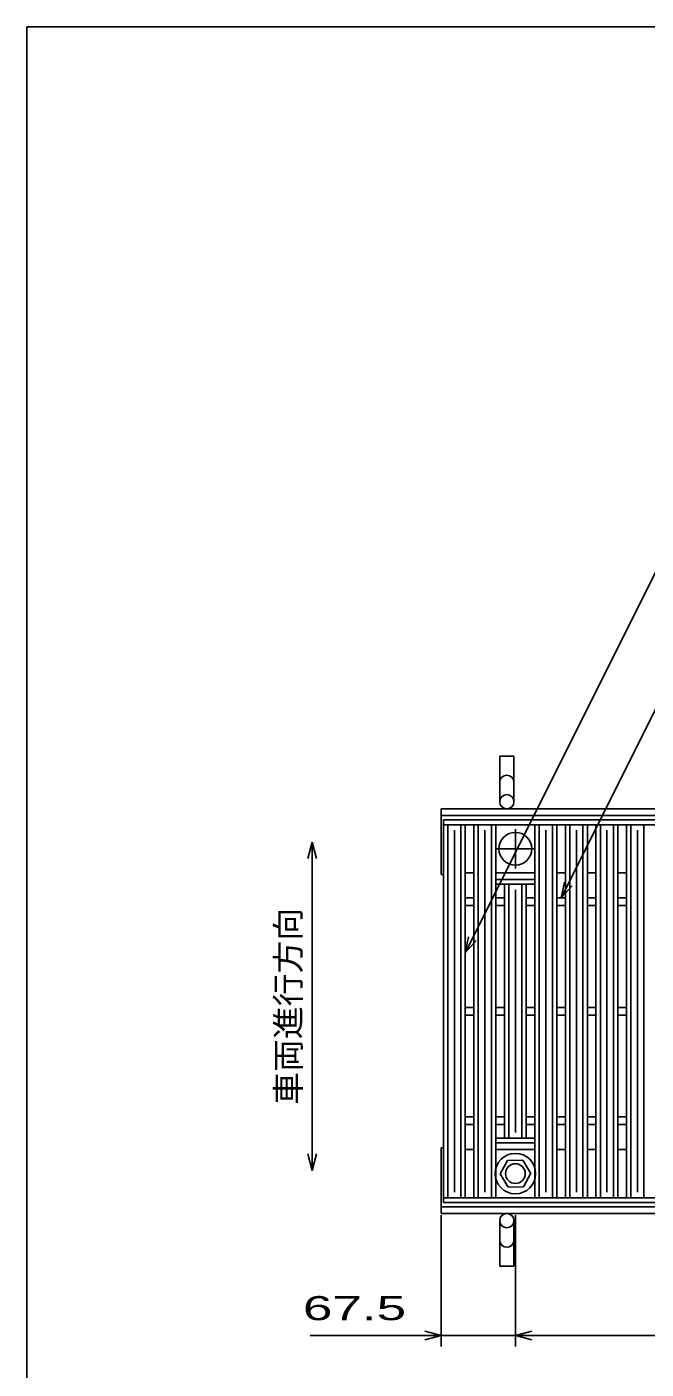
# Model space of a CAD drawing. Units: millimetres, scale not verified. Extents: x -1820 to 1731, y -1282 to 1054.
# Drawn here: x -1729 to -1163, y -174 to 1054 of the extents above; entities that cross this region are included whole.
import ezdxf
from ezdxf.enums import TextEntityAlignment as Align

# ---------------------------------------------------------------- set-up
doc = ezdxf.new("R2010")
doc.units = ezdxf.units.MM
doc.header["$LTSCALE"] = 10
doc.linetypes.add('CHAIN', pattern=[18.5, 12, -1.5, 3.5, -1.5])
for name, color, linetype, lineweight in [('0_2', 150, 'Continuous', 25), ('16', 3, 'Continuous', 25), ('19', 6, 'Continuous', 25), ('22', 2, 'Continuous', 25)]:
    doc.layers.add(name, color=color, linetype=linetype, lineweight=lineweight)
doc.styles.add('ベクトル', font='')
doc.styles.get('ベクトル').set_extended_font_data('ベクトル')

msp = doc.modelspace()

# ---------------------------------------------------------------- linework, layer by layer
at = {"layer": '0_2'}
for p, q in [((-1729, -1146.5), (-1729, 1053.5)), ((-1729, 1053.5), (1731, 1053.5))]:
    msp.add_line(p, q, dxfattribs=at)
at = {"layer": '16'}
for p, q in [((-1348, 328.5), (-352, 328.5)), ((-1348, 324), (-1348, 328.5)), ((-1348, 324), (-352, 324)), ((-1348, -17), (-1348, 324)), ((-1348, 324), (-1328, 324)), ((-1344, -17), (-1344, 324)), ((-1332, -17), (-1332, 324)), ((-1328, -17), (-1328, 324)), ((-1320.1, -17), (-1320.1, 324)), ((-1320.1, 324), (-1300.1, 324)), ((-1316.1, -17), (-1316.1, 324)), ((-1304.1, -17), (-1304.1, 324)), ((-1300.1, -17), (-1300.1, 324)), ((-1264.3, -17), (-1264.3, 324)), ((-1264.3, 324), (-1244.3, 324)), ((-1260.3, -17), (-1260.3, 324)), ((-1248.3, -17), (-1248.3, 324)), ((-1244.3, -17), (-1244.3, 324)), ((-1236.4, -17), (-1236.4, 324)), ((-1236.4, 324), (-1216.4, 324)), ((-1232.4, -17), (-1232.4, 324)), ((-1220.4, -17), (-1220.4, 324)), ((-1216.4, -17), (-1216.4, 324)), ((-1208.5, -17), (-1208.5, 324)), ((-1208.5, 324), (-1188.5, 324)), ((-1204.5, -17), (-1204.5, 324)), ((-1192.5, -17), (-1192.5, 324)), ((-1188.5, -17), (-1188.5, 324)), ((-1180.6, -17), (-1180.6, 324)), ((-1180.6, 324), (-1160.6, 324)), ((-1176.6, -17), (-1176.6, 324)), ((-1164.6, -17), (-1164.6, 324)), ((-1338, -12), (-1338, 319)), ((-1310.1, -12), (-1310.1, 319)), ((-1254.3, -12), (-1254.3, 319)), ((-1226.4, -12), (-1226.4, 319)), ((-1198.5, -12), (-1198.5, 319)), ((-1170.6, -12), (-1170.6, 319)), ((-1328, 280), (-1320.1, 280)), ((-1300.1, 280), (-1264.3, 280)), ((-1300.1, 274), (-1264.3, 274)), ((-1300.1, 269.5), (-1300.1, 274)), ((-1264.3, 269.5), (-1264.3, 274)), ((-1244.3, 280), (-1236.4, 280)), ((-1216.4, 280), (-1208.5, 280)), ((-1188.5, 280), (-1180.6, 280)), ((-1300.1, 269.5), (-1264.3, 269.5)), ((-1292.2, 37.5), (-1292.2, 269.5)), ((-1292.2, 269.5), (-1272.2, 269.5)), ((-1288.2, 37.5), (-1288.2, 269.5)), ((-1282.2, 42.5), (-1282.2, 264.5)), ((-1276.2, 37.5), (-1276.2, 269.5)), ((-1272.2, 37.5), (-1272.2, 269.5)), ((-1328, 257), (-1320.1, 257)), ((-1328, 250), (-1320.1, 250)), ((-1300.1, 257), (-1292.2, 257)), ((-1300.1, 250), (-1292.2, 250)), ((-1272.2, 257), (-1264.3, 257)), ((-1272.2, 250), (-1264.3, 250)), ((-1244.3, 257), (-1236.4, 257)), ((-1244.3, 250), (-1236.4, 250)), ((-1216.4, 257), (-1208.5, 257)), ((-1216.4, 250), (-1208.5, 250)), ((-1188.5, 257), (-1180.6, 257)), ((-1188.5, 250), (-1180.6, 250)), ((-1328, 157), (-1320.1, 157)), ((-1328, 150), (-1320.1, 150)), ((-1300.1, 157), (-1292.2, 157)), ((-1300.1, 150), (-1292.2, 150)), ((-1272.2, 157), (-1264.3, 157)), ((-1272.2, 150), (-1264.3, 150)), ((-1244.3, 157), (-1236.4, 157)), ((-1244.3, 150), (-1236.4, 150)), ((-1216.4, 157), (-1208.5, 157)), ((-1216.4, 150), (-1208.5, 150)), ((-1188.5, 157), (-1180.6, 157)), ((-1188.5, 150), (-1180.6, 150)), ((-1328, 57), (-1320.1, 57)), ((-1328, 50), (-1320.1, 50)), ((-1300.1, 57), (-1292.2, 57)), ((-1300.1, 50), (-1292.2, 50)), ((-1272.2, 57), (-1264.3, 57)), ((-1272.2, 50), (-1264.3, 50)), ((-1244.3, 57), (-1236.4, 57)), ((-1244.3, 50), (-1236.4, 50)), ((-1216.4, 57), (-1208.5, 57)), ((-1216.4, 50), (-1208.5, 50)), ((-1188.5, 57), (-1180.6, 57)), ((-1188.5, 50), (-1180.6, 50)), ((-1300.1, 37.5), (-1264.3, 37.5)), ((-1300.1, 33), (-1300.1, 37.5)), ((-1292.2, 37.5), (-1272.2, 37.5)), ((-1264.3, 33), (-1264.3, 37.5)), ((-1328, 27), (-1320.1, 27)), ((-1300.1, 33), (-1264.3, 33)), ((-1300.1, 27), (-1264.3, 27)), ((-1244.3, 27), (-1236.4, 27)), ((-1216.4, 27), (-1208.5, 27)), ((-1188.5, 27), (-1180.6, 27)), ((-1289.49, 16.95), (-1296.2, 4.66)), ((-1275.5, 17.29), (-1289.49, 16.95)), ((-1268.2, 5), (-1275.5, 17.29)), ((-1296.2, 4.66), (-1288.9, -7.29)), ((-1274.91, -6.95), (-1268.2, 5.34)), ((-1288.9, -7.29), (-1274.91, -6.95)), ((-1348, -17), (-352, -17)), ((-1348, -21.5), (-1348, -17)), ((-1348, -17), (-1328, -17)), ((-1348, -21.5), (-352, -21.5)), ((-1320.1, -17), (-1300.1, -17)), ((-1264.3, -17), (-1244.3, -17)), ((-1236.4, -17), (-1216.4, -17)), ((-1208.5, -17), (-1188.5, -17)), ((-1180.6, -17), (-1160.6, -17))]:
    msp.add_line(p, q, dxfattribs=at)
at = {"layer": '16', "linetype": 'CHAIN'}
for p, q in [((-1282.2, 284), (-1282.2, 320)), ((-1300.2, 302), (-1264.2, 302))]:
    msp.add_line(p, q, dxfattribs=at)
at = {"layer": '16'}
for radius in [18.5, 9]:
    msp.add_circle((-1282.2, 5), radius, dxfattribs=at)
for start, end in [(90, 270), (270, 90)]:
    msp.add_arc((-1282.2, 302), 15, start, end, dxfattribs=at)
at = {"layer": '19'}
for p, q in [((-1296.5, 345), (-1296.5, 386.62)), ((-1296.5, 386.62), (-1283.5, 386.62)), ((-1283.5, 386.62), (-1283.5, 345)), ((-1350, 338.5), (-350, 338.5)), ((-1350, 278.5), (-1350, 338.5)), ((-1350, 332.5), (-350, 332.5)), ((-1350, 278.5), (-1348, 278.5)), ((-1350, -31.5), (-1350, 28.5)), ((-1350, 28.5), (-1348, 28.5)), ((-1350, -25.5), (-350, -25.5)), ((-1350, -31.5), (-350, -31.5)), ((-1296.5, -38), (-1296.5, -79.62)), ((-1283.5, -79.62), (-1283.5, -38)), ((-1296.5, -79.62), (-1283.5, -79.62))]:
    msp.add_line(p, q, dxfattribs=at)
for centre in [(-1290, 345), (-1290, -38)]:
    msp.add_circle(centre, 6.5, dxfattribs=at)
for centre, start, end in [((-1290, 362.84), 0, 180), ((-1290, -55.84), 180, 0)]:
    msp.add_arc(centre, 6.5, start, end, dxfattribs=at)
at = {"layer": '22', "color": 4}
for p, q in [((-1328, 207), (-1122.75, 617.5)), ((-1240.35, 257), (-1082.6, 572.5)), ((-1468, 308), (-1472, 293)), ((-1464, 293), (-1468, 308)), ((-1468, 308), (-1468, 8)), ((-1240.35, 257), (-1237.35, 271.6)), ((-1240.35, 257), (-1230.35, 268)), ((-1328, 207), (-1325, 221.6)), ((-1328, 207), (-1318, 218)), ((-1468, 8), (-1472, 23)), ((-1464, 23), (-1468, 8)), ((-1350, -153), (-1350, -33)), ((-1282.2, -153), (-1282.2, -33)), ((-1470, -143), (-1350, -143)), ((-1350, -143), (-1365, -139)), ((-1365, -147), (-1350, -143)), ((-1350, -143), (-1282.2, -143)), ((-1282.2, -143), (-1267.2, -139)), ((-1267.2, -147), (-1282.2, -143)), ((-1282.2, -143), (-417.3, -143))]:
    msp.add_line(p, q, dxfattribs=at)

# ---------------------------------------------------------------- texts
at = {"layer": '22', "style": 'ベクトル'}
msp.add_text('車両進行方向', height=21.99, rotation=90, dxfattribs=at).set_placement((-1490, 68), align=Align.MIDDLE_LEFT)
at = {"layer": '22', "style": 'ベクトル', "width": 1.65}
msp.add_text(' 67.5 ', height=21.99, dxfattribs=at).set_placement((-1490, -118), align=Align.MIDDLE_LEFT)

doc.saveas('drawing.dxf')
